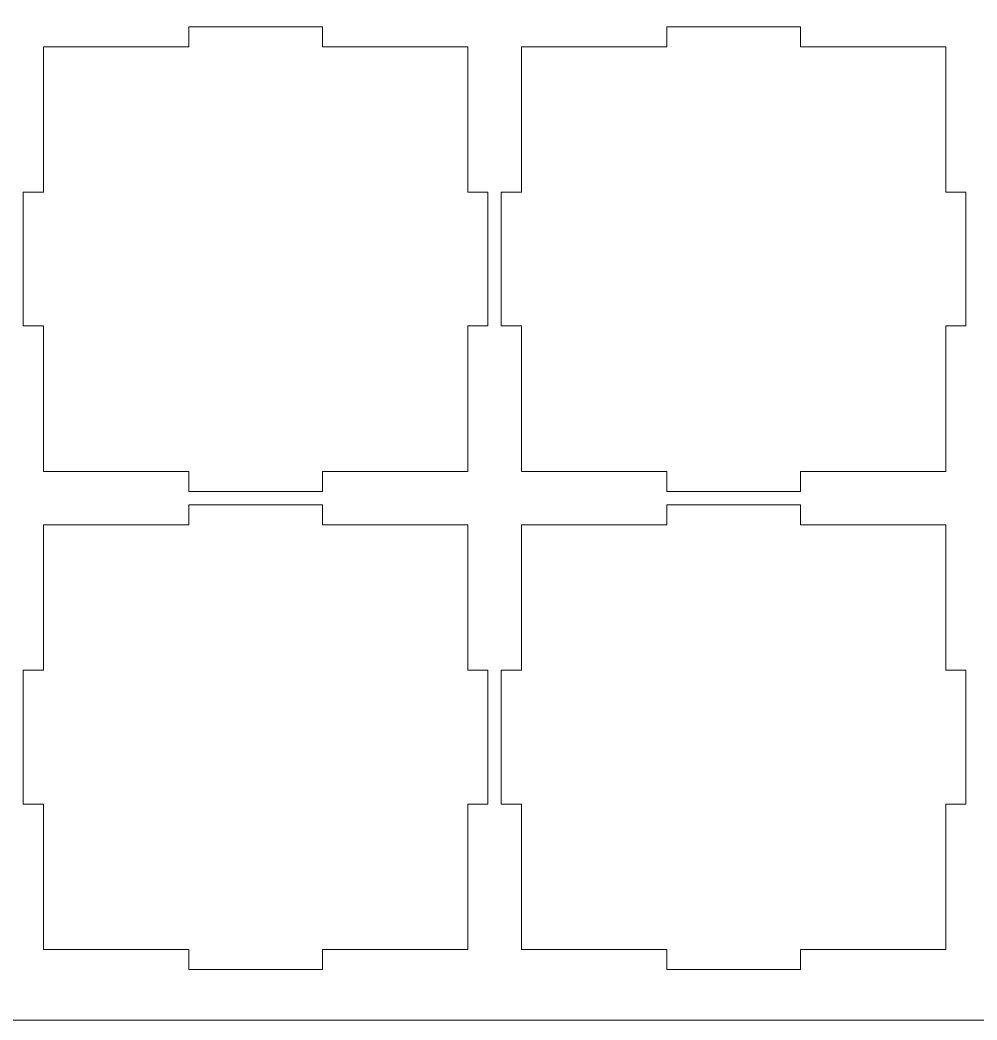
# Model space of a CAD drawing. Header units: millimetres. Extents: x -450 to 450, y -635 to 635.
# Drawn here: x 21.5 to 164.7, y 35.2 to 184.7 of the extents above; entities that cross this region are included whole.
import ezdxf

# ---------------------------------------------------------------- set-up
doc = ezdxf.new("R2010")
doc.units = ezdxf.units.MM
doc.header["$MEASUREMENT"] = 0
doc.layers.add('Camada 1', color=7, linetype='Continuous')

msp = doc.modelspace()

# ---------------------------------------------------------------- linework, layer by layer
at = {"layer": 'Camada 1', "color": 254, "lineweight": 20}
msp.add_lwpolyline([(-450, 35.1801), (450, 35.1801), (450, 635.1801), (-450, 635.1801), (-450, 35.1801)], close=True, dxfattribs=at)
at = {"layer": 'Camada 1', "color": 250, "lineweight": 20}
for points in [[(88.5028, 158.9791), (88.5028, 158.9791), (88.5028, 180.7291), (88.5028, 180.7291), (88.5028, 180.7291), (88.5028, 180.7291), (66.7528, 180.7291), (66.7528, 180.7291), (66.7528, 180.7291), (66.7528, 180.7291), (66.7528, 183.7291), (66.7528, 183.7291), (66.7528, 183.7291), (66.7528, 183.7291), (46.7528, 183.7291), (46.7528, 183.7291), (46.7528, 183.7291), (46.7528, 183.7291), (46.7528, 180.7291), (46.7528, 180.7291), (46.7528, 180.7291), (46.7528, 180.7291), (25.0028, 180.7291), (25.0028, 180.7291), (25.0028, 180.7291), (25.0028, 180.7291), (25.0028, 158.9791), (25.0028, 158.9791), (25.0028, 158.9791), (25.0028, 158.9791), (22.0028, 158.9791), (22.0028, 158.9791), (22.0028, 158.9791), (22.0028, 158.9791), (22.0028, 138.9791), (22.0028, 138.9791), (22.0028, 138.9791), (22.0028, 138.9791), (25.0028, 138.9791), (25.0028, 138.9791), (25.0028, 138.9791), (25.0028, 138.9791), (25.0028, 117.2291), (25.0028, 117.2291), (25.0028, 117.2291), (25.0028, 117.2291), (46.7528, 117.2291), (46.7528, 117.2291), (46.7528, 117.2291), (46.7528, 117.2291), (46.7528, 114.2291), (46.7528, 114.2291), (46.7528, 114.2291), (46.7528, 114.2291), (66.7528, 114.2291), (66.7528, 114.2291), (66.7528, 114.2291), (66.7528, 114.2291), (66.7528, 117.2291), (66.7528, 117.2291), (66.7528, 117.2291), (66.7528, 117.2291), (88.5028, 117.2291), (88.5028, 117.2291), (88.5028, 117.2291), (88.5028, 117.2291), (88.5028, 138.9791), (88.5028, 138.9791), (88.5028, 138.9791), (88.5028, 138.9791), (91.5028, 138.9791), (91.5028, 138.9791), (91.5028, 138.9791), (91.5028, 138.9791), (91.5028, 158.9791), (91.5028, 158.9791), (91.5028, 158.9791), (91.5028, 158.9791), (88.5028, 158.9791), (88.5028, 158.9791)], [(160.0028, 158.9791), (160.0028, 158.9791), (160.0028, 180.7291), (160.0028, 180.7291), (160.0028, 180.7291), (160.0028, 180.7291), (138.2528, 180.7291), (138.2528, 180.7291), (138.2528, 180.7291), (138.2528, 180.7291), (138.2528, 183.7291), (138.2528, 183.7291), (138.2528, 183.7291), (138.2528, 183.7291), (118.2528, 183.7291), (118.2528, 183.7291), (118.2528, 183.7291), (118.2528, 183.7291), (118.2528, 180.7291), (118.2528, 180.7291), (118.2528, 180.7291), (118.2528, 180.7291), (96.5028, 180.7291), (96.5028, 180.7291), (96.5028, 180.7291), (96.5028, 180.7291), (96.5028, 158.9791), (96.5028, 158.9791), (96.5028, 158.9791), (96.5028, 158.9791), (93.5028, 158.9791), (93.5028, 158.9791), (93.5028, 158.9791), (93.5028, 158.9791), (93.5028, 138.9791), (93.5028, 138.9791), (93.5028, 138.9791), (93.5028, 138.9791), (96.5028, 138.9791), (96.5028, 138.9791), (96.5028, 138.9791), (96.5028, 138.9791), (96.5028, 117.2291), (96.5028, 117.2291), (96.5028, 117.2291), (96.5028, 117.2291), (118.2528, 117.2291), (118.2528, 117.2291), (118.2528, 117.2291), (118.2528, 117.2291), (118.2528, 114.2291), (118.2528, 114.2291), (118.2528, 114.2291), (118.2528, 114.2291), (138.2528, 114.2291), (138.2528, 114.2291), (138.2528, 114.2291), (138.2528, 114.2291), (138.2528, 117.2291), (138.2528, 117.2291), (138.2528, 117.2291), (138.2528, 117.2291), (160.0028, 117.2291), (160.0028, 117.2291), (160.0028, 117.2291), (160.0028, 117.2291), (160.0028, 138.9791), (160.0028, 138.9791), (160.0028, 138.9791), (160.0028, 138.9791), (163.0028, 138.9791), (163.0028, 138.9791), (163.0028, 138.9791), (163.0028, 138.9791), (163.0028, 158.9791), (163.0028, 158.9791), (163.0028, 158.9791), (163.0028, 158.9791), (160.0028, 158.9791), (160.0028, 158.9791)], [(88.5028, 87.4791), (88.5028, 87.4791), (88.5028, 109.2291), (88.5028, 109.2291), (88.5028, 109.2291), (88.5028, 109.2291), (66.7528, 109.2291), (66.7528, 109.2291), (66.7528, 109.2291), (66.7528, 109.2291), (66.7528, 112.2291), (66.7528, 112.2291), (66.7528, 112.2291), (66.7528, 112.2291), (46.7528, 112.2291), (46.7528, 112.2291), (46.7528, 112.2291), (46.7528, 112.2291), (46.7528, 109.2291), (46.7528, 109.2291), (46.7528, 109.2291), (46.7528, 109.2291), (25.0028, 109.2291), (25.0028, 109.2291), (25.0028, 109.2291), (25.0028, 109.2291), (25.0028, 87.4791), (25.0028, 87.4791), (25.0028, 87.4791), (25.0028, 87.4791), (22.0028, 87.4791), (22.0028, 87.4791), (22.0028, 87.4791), (22.0028, 87.4791), (22.0028, 67.4791), (22.0028, 67.4791), (22.0028, 67.4791), (22.0028, 67.4791), (25.0028, 67.4791), (25.0028, 67.4791), (25.0028, 67.4791), (25.0028, 67.4791), (25.0028, 45.7291), (25.0028, 45.7291), (25.0028, 45.7291), (25.0028, 45.7291), (46.7528, 45.7291), (46.7528, 45.7291), (46.7528, 45.7291), (46.7528, 45.7291), (46.7528, 42.7291), (46.7528, 42.7291), (46.7528, 42.7291), (46.7528, 42.7291), (66.7528, 42.7291), (66.7528, 42.7291), (66.7528, 42.7291), (66.7528, 42.7291), (66.7528, 45.7291), (66.7528, 45.7291), (66.7528, 45.7291), (66.7528, 45.7291), (88.5028, 45.7291), (88.5028, 45.7291), (88.5028, 45.7291), (88.5028, 45.7291), (88.5028, 67.4791), (88.5028, 67.4791), (88.5028, 67.4791), (88.5028, 67.4791), (91.5028, 67.4791), (91.5028, 67.4791), (91.5028, 67.4791), (91.5028, 67.4791), (91.5028, 87.4791), (91.5028, 87.4791), (91.5028, 87.4791), (91.5028, 87.4791), (88.5028, 87.4791), (88.5028, 87.4791)], [(160.0028, 87.4791), (160.0028, 87.4791), (160.0028, 109.2291), (160.0028, 109.2291), (160.0028, 109.2291), (160.0028, 109.2291), (138.2528, 109.2291), (138.2528, 109.2291), (138.2528, 109.2291), (138.2528, 109.2291), (138.2528, 112.2291), (138.2528, 112.2291), (138.2528, 112.2291), (138.2528, 112.2291), (118.2528, 112.2291), (118.2528, 112.2291), (118.2528, 112.2291), (118.2528, 112.2291), (118.2528, 109.2291), (118.2528, 109.2291), (118.2528, 109.2291), (118.2528, 109.2291), (96.5028, 109.2291), (96.5028, 109.2291), (96.5028, 109.2291), (96.5028, 109.2291), (96.5028, 87.4791), (96.5028, 87.4791), (96.5028, 87.4791), (96.5028, 87.4791), (93.5028, 87.4791), (93.5028, 87.4791), (93.5028, 87.4791), (93.5028, 87.4791), (93.5028, 67.4791), (93.5028, 67.4791), (93.5028, 67.4791), (93.5028, 67.4791), (96.5028, 67.4791), (96.5028, 67.4791), (96.5028, 67.4791), (96.5028, 67.4791), (96.5028, 45.7291), (96.5028, 45.7291), (96.5028, 45.7291), (96.5028, 45.7291), (118.2528, 45.7291), (118.2528, 45.7291), (118.2528, 45.7291), (118.2528, 45.7291), (118.2528, 42.7291), (118.2528, 42.7291), (118.2528, 42.7291), (118.2528, 42.7291), (138.2528, 42.7291), (138.2528, 42.7291), (138.2528, 42.7291), (138.2528, 42.7291), (138.2528, 45.7291), (138.2528, 45.7291), (138.2528, 45.7291), (138.2528, 45.7291), (160.0028, 45.7291), (160.0028, 45.7291), (160.0028, 45.7291), (160.0028, 45.7291), (160.0028, 67.4791), (160.0028, 67.4791), (160.0028, 67.4791), (160.0028, 67.4791), (163.0028, 67.4791), (163.0028, 67.4791), (163.0028, 67.4791), (163.0028, 67.4791), (163.0028, 87.4791), (163.0028, 87.4791), (163.0028, 87.4791), (163.0028, 87.4791), (160.0028, 87.4791), (160.0028, 87.4791)]]:
    msp.add_open_spline(points, degree=3, knots=[0, 0, 0, 0, 0.04761905, 0.04761905, 0.04761905, 0.04761905, 0.0952381, 0.0952381, 0.0952381, 0.0952381, 0.14285714, 0.14285714, 0.14285714, 0.14285714, 0.19047619, 0.19047619, 0.19047619, 0.19047619, 0.23809524, 0.23809524, 0.23809524, 0.23809524, 0.28571429, 0.28571429, 0.28571429, 0.28571429, 0.33333333, 0.33333333, 0.33333333, 0.33333333, 0.38095238, 0.38095238, 0.38095238, 0.38095238, 0.42857143, 0.42857143, 0.42857143, 0.42857143, 0.47619048, 0.47619048, 0.47619048, 0.47619048, 0.52380952, 0.52380952, 0.52380952, 0.52380952, 0.57142857, 0.57142857, 0.57142857, 0.57142857, 0.61904762, 0.61904762, 0.61904762, 0.61904762, 0.66666667, 0.66666667, 0.66666667, 0.66666667, 0.71428571, 0.71428571, 0.71428571, 0.71428571, 0.76190476, 0.76190476, 0.76190476, 0.76190476, 0.80952381, 0.80952381, 0.80952381, 0.80952381, 0.85714286, 0.85714286, 0.85714286, 0.85714286, 0.9047619, 0.9047619, 0.9047619, 0.9047619, 1, 1, 1, 1], dxfattribs=at)

doc.saveas('drawing.dxf')
